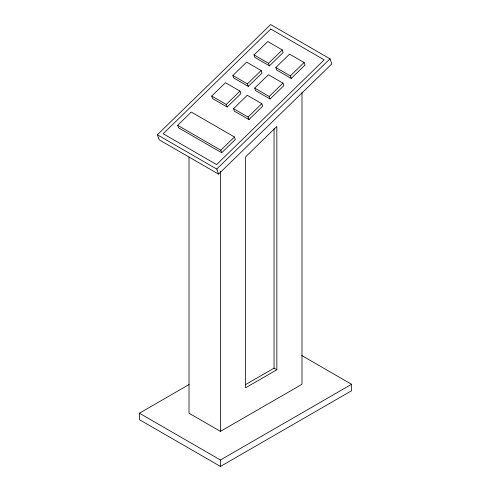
<?xml version="1.0" encoding="UTF-8"?>
<svg xmlns="http://www.w3.org/2000/svg" width="491" height="491" viewBox="0 0 491 491"><rect width="100%" height="100%" fill="white"/><g stroke="black" fill="none" stroke-linecap="round" stroke-linejoin="round"><path stroke-width="0.74" d="M157.359 134.767L270.621 24.55L330.013 58.84L331.83 63.898L218.569 174.115L159.17 139.825L157.359 134.767L216.752 169.057L218.569 174.115M177.656 125.303L191.275 112.052L234.428 136.971L235.336 139.499L221.717 152.75L178.564 127.838L177.656 125.303L220.809 150.221L221.717 152.75M211.719 96.083L225.467 82.709L240.001 91.099L240.903 93.628L227.161 107.001L212.628 98.611L211.719 96.083L226.253 104.473L227.161 107.001M232.869 75.504L246.617 62.124L261.151 70.514L262.053 73.042L248.311 86.422L233.777 78.032L232.869 75.504L247.403 83.893L248.311 86.422M254.019 54.924L267.767 41.545L282.3 49.935L283.203 52.463L269.455 65.843L254.927 57.453L254.019 54.924L268.552 63.314L269.455 65.843M226.253 104.473L240.001 91.099M247.403 83.893L261.151 70.514M268.552 63.314L282.3 49.935M233.52 108.671L247.268 95.291L261.795 103.681L262.703 106.209L248.955 119.589L234.422 111.199L233.52 108.671L248.053 117.061L248.955 119.589M254.669 88.085L268.417 74.712L282.945 83.102L283.853 85.63L270.105 99.01L255.572 90.62L254.669 88.085L269.203 96.475L270.105 99.01M275.819 67.506L289.567 54.127L304.095 62.517L305.003 65.051L291.255 78.425L276.721 70.035L275.819 67.506L290.347 75.896L291.255 78.425M248.053 117.061L261.795 103.681M269.203 96.475L282.945 83.102M290.347 75.896L304.095 62.517M220.809 150.221L234.428 136.971M216.752 169.057L330.013 58.84M301.769 355.521L351.587 384.287L351.587 390.744L220.453 466.45L139.413 419.658L139.413 413.207L189.084 384.527M245.414 384.68L274.046 368.152L276.838 369.766L276.838 126.445L245.61 156.838L245.61 387.798L276.838 369.766M189.01 157.003L189.01 413.207L220.453 431.362L301.99 384.287L301.99 92.695M139.413 413.207L220.453 459.993L351.587 384.287M274.046 128.66L274.046 368.152M220.453 171.322L220.453 431.362M220.453 459.993L220.453 466.45M270.78 29.024L163.172 133.742L216.592 164.583L324.207 59.865L270.78 29.024"/></g></svg>
